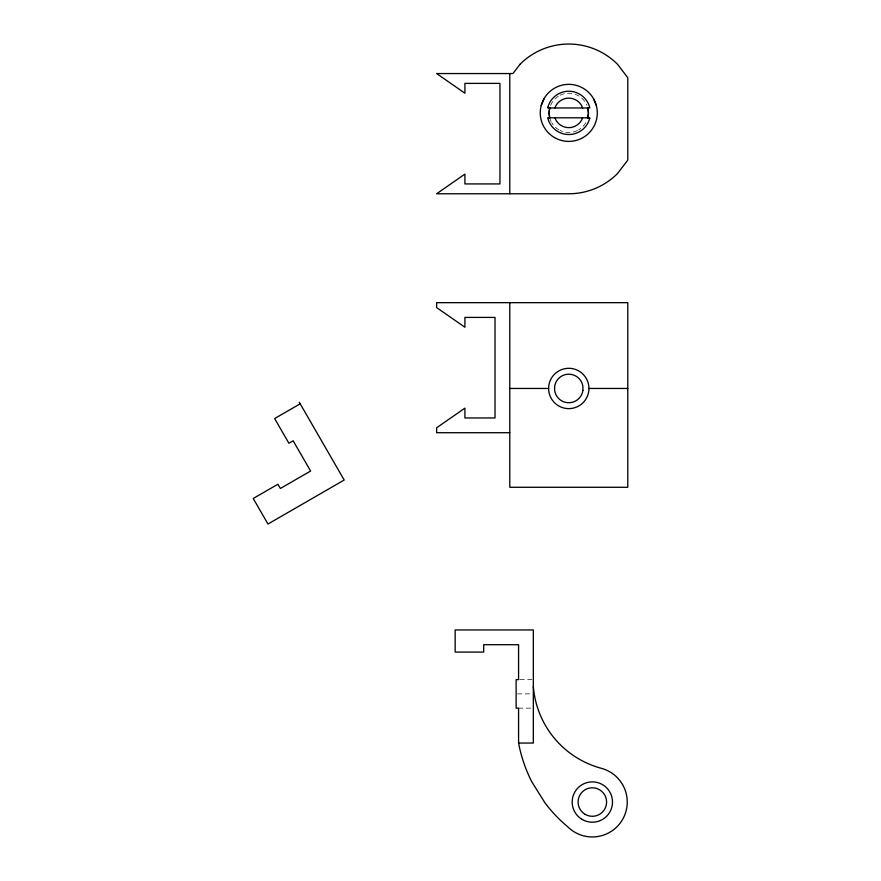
<?xml version="1.0" encoding="UTF-8"?>
<svg xmlns="http://www.w3.org/2000/svg" width="881" height="881" viewBox="0 0 881 881"><rect width="100%" height="100%" fill="white"/><g stroke="black" fill="none" stroke-linecap="round" stroke-linejoin="round"><path stroke-width="0.66" stroke-dasharray="4.41 3.3" d="M519.922 679.614L531.992 679.614M517.444 693.876L532.014 693.876M518.579 708.137L531.992 708.137M585.81 122.712A19.668 19.668 0 0 1 578.608 129.914M577.473 130.52A19.668 19.668 0 0 1 560.074 130.52M558.939 129.914A19.668 19.668 0 0 1 551.737 122.712M551.143 121.589A19.668 19.668 0 0 1 549.777 117.977M550.603 105.357A19.668 19.668 0 0 1 558.939 95.853M560.074 95.247A19.668 19.668 0 0 1 586.944 105.357"/><path stroke-width="1.32" d="M547.883 107.284L547.784 107.967L589.763 107.967L589.675 107.284A21.629 21.629 0 0 0 547.883 107.284L550.427 107.967M549.755 107.967L549.105 112.878L549.777 117.977A19.668 19.668 0 0 1 549.777 107.79M589.675 118.483L589.763 117.801L547.784 117.801L547.883 118.483A21.629 21.629 0 0 0 589.675 118.483L587.12 117.801M541.231 105.5L544.084 98.628M554.986 107.967L555.999 105.511A14.746 14.746 0 0 1 581.548 105.511L582.561 107.967M582.561 117.801L581.548 120.257A14.746 14.746 0 0 1 555.999 120.257L554.986 117.801M300.19 403.817L274.641 418.563L288.902 443.253L293.153 440.797L310.608 471.027L280.378 488.481L277.922 484.231L253.221 498.481L267.978 524.03L344.196 480.024L299.276 402.232M509.78 388.455L548.621 388.455M588.937 388.455A20.153 20.153 0 0 1 558.697 405.921A20.153 20.153 0 0 1 558.697 371A20.153 20.153 0 0 1 588.937 388.455L627.779 388.455M509.78 432.714L436.635 432.714L436.635 427.792L464.915 408.123L464.915 417.957L495.023 417.957L495.023 317.413L464.915 317.413L464.915 327.247L436.635 307.579L436.635 302.668L627.779 302.668L627.779 487.281L509.78 487.281L509.78 302.668M518.579 743.046L533.335 743.046L533.335 629.959L455.158 629.959L455.158 652.083L483.68 652.083L483.68 644.705L518.579 644.705L518.579 679.614L516.123 679.614L516.123 708.137L518.579 708.137L518.579 743.046A143.603 143.603 0 0 0 531.871 781.921L544.976 802.866A143.603 143.603 0 0 0 567.65 826.73A34.91 34.91 0 0 0 622.57 819.495A34.91 34.91 0 0 0 601.371 768.32A92.175 92.175 0 0 1 533.335 686.497M593.475 98.628L596.316 105.5M587.792 107.967L588.442 112.878L587.77 117.977A19.668 19.668 0 0 0 587.77 107.79M509.78 73.552L509.78 193.765M520.098 64.214L512.94 73.552L436.635 73.552L464.915 93.221L464.915 83.387L499.945 83.387L499.945 183.931L464.915 183.931L464.915 174.097L436.635 193.765L568.774 193.765A68.828 68.828 0 0 0 617.449 173.601L627.779 160.144L627.779 77.671L617.449 64.214A68.828 68.828 0 0 0 520.098 64.214M582.914 390.316L582.914 386.594A14.261 14.261 0 0 0 554.634 386.605L554.634 390.327A14.261 14.261 0 0 0 582.914 390.316M554.512 137.579A28.511 28.511 0 0 0 597.296 112.878A28.511 28.511 0 0 0 554.512 88.188A28.511 28.511 0 0 0 554.512 137.579M585.204 814.385A14.261 14.261 0 0 0 606.591 802.04A14.261 14.261 0 0 0 585.204 789.695A14.261 14.261 0 0 0 585.204 814.385M582.253 819.495A20.153 20.153 0 0 0 612.493 802.04A20.153 20.153 0 0 0 582.253 784.586A20.153 20.153 0 0 0 582.253 819.495"/></g></svg>
